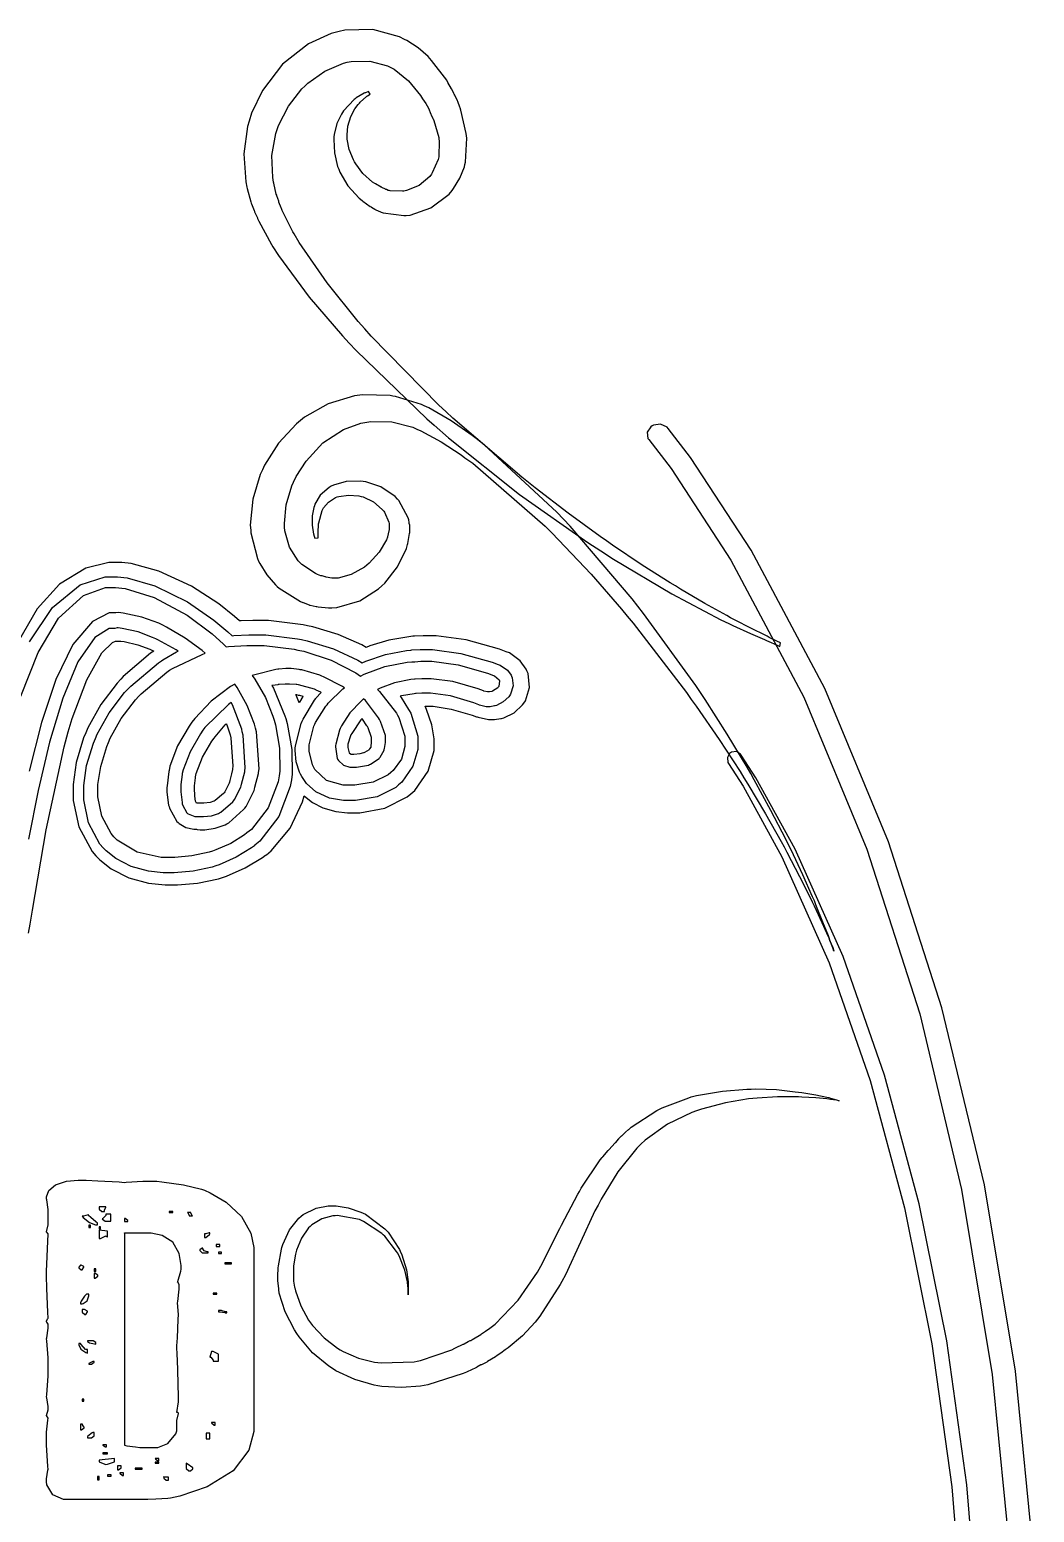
# Model space of a CAD drawing. Extents: x 71 to 283, y 22 to 328.
# Drawn here: x 215.6 to 282.4, y 229.1 to 327.8 of the extents above; entities that cross this region are included whole.
import ezdxf

# ---------------------------------------------------------------- set-up
doc = ezdxf.new("R2010")
doc.units = 0
doc.header["$MEASUREMENT"] = 0

msp = doc.modelspace()

# ---------------------------------------------------------------- linework, layer by layer
at = {"color": 7}
for points in [[(265.535, 286.985), (265.535, 286.985), (265.305, 287.091), (264.794, 287.338), (264.654, 287.408), (264.512, 287.479), (263.608, 287.933), (262.475, 288.51), (262.22, 288.642), (261.964, 288.785), (260.517, 289.596), (258.893, 290.548), (258.55, 290.759), (258.197, 290.971), (256.336, 292.154), (254.369, 293.477), (253.964, 293.758), (253.55, 294.05), (251.411, 295.606), (249.22, 297.285), (248.779, 297.638), (248.328, 298.001), (243.743, 301.935), (243.276, 302.367), (242.817, 302.799), (238.31, 307.384), (237.878, 307.869), (237.446, 308.364), (235.373, 310.921), (233.511, 313.621), (233.186, 314.185), (233.106, 314.326), (232.392, 315.744), (232.34, 315.877), (232.322, 315.913), (232.172, 316.301), (232.164, 316.335), (232.154, 316.371), (232.03, 316.724), (232.022, 316.758), (231.994, 316.83), (231.827, 317.57), (231.811, 317.64), (231.757, 317.933), (231.709, 319.414), (231.96, 320.861), (232.058, 321.134), (232.146, 321.408), (232.802, 322.699), (233.688, 323.833), (233.892, 324.026), (234.094, 324.221), (235.223, 325.019), (236.457, 325.553), (236.714, 325.614), (236.969, 325.668), (238.226, 325.69), (239.394, 325.377), (239.606, 325.261), (239.827, 325.147), (240.797, 324.381), (241.591, 323.401), (241.723, 323.18), (241.935, 322.862), (242.112, 322.545), (242.288, 322.156), (242.305, 322.122), (242.419, 321.867), (242.429, 321.84), (242.473, 321.725), (242.799, 320.605), (242.817, 320.499), (242.834, 320.384), (242.807, 319.326), (242.781, 319.228), (242.763, 319.132), (242.375, 318.25), (242.322, 318.17), (242.217, 318.011), (241.511, 317.408), (240.665, 317.069), (240.488, 317.041), (240.4, 317.024), (239.571, 317.06), (239.5, 317.077), (239.446, 317.077), (239.328, 317.147), (239.29, 317.147), (239.262, 317.157), (239.024, 317.28), (239.007, 317.288), (238.971, 317.306), (238.592, 317.51), (238.548, 317.536), (238.398, 317.634), (237.758, 318.206), (237.278, 318.849), (237.207, 318.981), (237.127, 319.114), (236.854, 319.807), (236.722, 320.482), (236.714, 320.605), (236.702, 320.789), (236.755, 321.35), (236.947, 321.99), (237.224, 322.511), (237.443, 322.808), (237.526, 322.898), (237.578, 322.951), (237.991, 323.339), (238.019, 323.357), (238.053, 323.383), (238.231, 323.497), (238.231, 323.497), (238.125, 323.674), (238.125, 323.674), (237.923, 323.585), (237.878, 323.567), (237.842, 323.551), (237.304, 323.234), (237.243, 323.18), (237.171, 323.128), (236.467, 322.369), (236.397, 322.263), (236.325, 322.158), (236.034, 321.531), (235.849, 320.799), (235.832, 320.639), (235.814, 320.473), (235.858, 319.591), (236.079, 318.674), (236.149, 318.488), (236.219, 318.303), (236.752, 317.395), (237.516, 316.556), (237.702, 316.406), (237.746, 316.371), (238.248, 316.019), (238.301, 315.983), (238.327, 315.966), (238.556, 315.824), (238.584, 315.806), (238.618, 315.79), (238.935, 315.648), (238.971, 315.63), (239.103, 315.586), (240.488, 315.411), (240.63, 315.419), (240.911, 315.445), (242.282, 315.918), (243.495, 316.83), (243.699, 317.077), (243.796, 317.201), (244.215, 317.889), (244.51, 318.647), (244.545, 318.805), (244.58, 318.965), (244.668, 320.552), (244.651, 320.711), (244.633, 320.869), (244.281, 322.421), (244.228, 322.579), (244.21, 322.615), (244.069, 323.004), (244.052, 323.038), (243.876, 323.427), (243.84, 323.497), (243.805, 323.533), (243.769, 323.638), (243.663, 323.85), (243.417, 324.273), (243.337, 324.415), (242.332, 325.738), (242.218, 325.86), (242.102, 325.985), (241.437, 326.562), (240.683, 327.053), (240.524, 327.131), (240.198, 327.299), (238.408, 327.78), (236.546, 327.749), (236.185, 327.66), (235.656, 327.532), (234.145, 326.833), (232.418, 325.487), (231.074, 323.737), (230.343, 322.227), (230.188, 321.697), (230.081, 321.345), (229.839, 319.507), (229.967, 317.65), (230.047, 317.288), (230.063, 317.199), (230.302, 316.317), (230.328, 316.229), (230.346, 316.185), (230.522, 315.744), (230.54, 315.7), (230.557, 315.656), (230.735, 315.251), (230.753, 315.207), (230.831, 315.04), (231.677, 313.487), (231.775, 313.337), (232.144, 312.747), (234.182, 309.969), (236.396, 307.402), (236.854, 306.917), (237.313, 306.423), (242.022, 301.873), (242.499, 301.449), (243.451, 300.611), (248.183, 296.846), (252.721, 293.645), (253.577, 293.088), (254.431, 292.542), (258.32, 290.236), (261.575, 288.512), (262.114, 288.255), (262.378, 288.123), (263.537, 287.586), (264.469, 287.187), (264.619, 287.125), (264.76, 287.065), (265.271, 286.84), (265.501, 286.738), (265.501, 286.738), (265.535, 286.985)], [(269.099, 266.453), (269.099, 266.453), (269.019, 266.683), (268.833, 267.195), (268.781, 267.335), (268.727, 267.477), (268.366, 268.385), (267.899, 269.54), (267.794, 269.805), (267.678, 270.069), (267.021, 271.543), (266.241, 273.19), (266.065, 273.543), (265.888, 273.906), (264.904, 275.816), (263.798, 277.848), (263.561, 278.271), (263.313, 278.696), (261.99, 280.905), (260.526, 283.202), (260.21, 283.669), (259.901, 284.136), (256.425, 288.933), (256.046, 289.418), (255.666, 289.903), (251.549, 294.729), (251.108, 295.205), (250.657, 295.673), (245.816, 300.153), (245.287, 300.567), (245.022, 300.771), (243.637, 301.741), (242.146, 302.605), (241.829, 302.754), (241.661, 302.834), (239.933, 303.363), (239.748, 303.389), (239.572, 303.425), (237.745, 303.477), (237.56, 303.459), (237.189, 303.415), (235.439, 302.878), (233.882, 301.986), (233.609, 301.765), (233.335, 301.545), (232.14, 300.272), (231.21, 298.804), (231.069, 298.486), (230.928, 298.177), (230.429, 296.541), (230.266, 294.816), (230.294, 294.463), (230.31, 294.287), (230.743, 292.585), (230.823, 292.417), (230.893, 292.258), (231.36, 291.505), (231.933, 290.839), (232.058, 290.725), (232.19, 290.61), (233.601, 289.728), (233.751, 289.667), (233.777, 289.658), (234.173, 289.508), (234.208, 289.49), (234.253, 289.482), (234.659, 289.393), (234.703, 289.384), (234.782, 289.367), (235.464, 289.314), (235.692, 289.314), (236.026, 289.331), (237.546, 289.772), (238.803, 290.566), (239.007, 290.759), (239.209, 290.953), (240.07, 292.03), (240.665, 293.247), (240.735, 293.511), (240.753, 293.583), (240.867, 294.253), (240.877, 294.323), (240.877, 294.605), (240.877, 294.615), (240.877, 294.64), (240.877, 294.64), (240.877, 294.746), (240.877, 294.799), (240.841, 294.919), (240.841, 294.958), (240.841, 295.012), (240.807, 295.13), (240.807, 295.169), (240.771, 295.301), (240.144, 296.449), (240.065, 296.546), (239.897, 296.722), (238.945, 297.353), (237.957, 297.682), (237.772, 297.708), (237.578, 297.736), (236.648, 297.71), (235.804, 297.472), (235.656, 297.392), (235.505, 297.313), (234.918, 296.794), (234.561, 296.202), (234.527, 296.087), (234.483, 295.972), (234.377, 295.435), (234.375, 294.966), (234.385, 294.886), (234.393, 294.808), (234.482, 294.217), (234.491, 294.181), (234.5, 294.146), (234.561, 293.934), (234.561, 293.934), (234.774, 293.97), (234.774, 293.97), (234.774, 294.156), (234.774, 294.217), (234.774, 294.385), (234.8, 294.816), (234.81, 294.886), (234.818, 294.958), (235.046, 295.786), (235.09, 295.874), (235.135, 295.963), (235.461, 296.347), (235.928, 296.642), (236.044, 296.686), (236.159, 296.722), (236.796, 296.81), (237.49, 296.758), (237.632, 296.722), (237.772, 296.688), (238.456, 296.361), (239.05, 295.858), (239.147, 295.734), (239.191, 295.673), (239.491, 294.994), (239.5, 294.922), (239.5, 294.605), (239.5, 294.605), (239.5, 294.605), (239.5, 294.605), (239.5, 294.463), (239.491, 294.429), (239.404, 294.04), (239.396, 294.004), (239.334, 293.838), (238.851, 293.018), (238.177, 292.268), (238.019, 292.136), (237.859, 292.013), (236.977, 291.527), (236.117, 291.288), (235.832, 291.288), (235.69, 291.288), (235.311, 291.35), (235.267, 291.358), (235.241, 291.368), (235.049, 291.43), (234.986, 291.43), (234.968, 291.44), (234.738, 291.519), (234.703, 291.535), (234.605, 291.579), (233.688, 292.198), (233.609, 292.276), (233.449, 292.427), (232.868, 293.344), (232.567, 294.439), (232.551, 294.676), (232.533, 294.914), (232.651, 296.163), (233.036, 297.428), (233.15, 297.674), (233.317, 298.042), (233.974, 299.072), (235.095, 300.276), (236.459, 301.177), (237.619, 301.603), (238.019, 301.661), (238.292, 301.705), (239.691, 301.671), (241.071, 301.318), (241.336, 301.202), (241.609, 301.079), (242.966, 300.342), (244.289, 299.482), (244.545, 299.296), (245.065, 298.927), (249.881, 294.738), (250.332, 294.287), (250.781, 293.838), (252.942, 291.545), (254.961, 289.217), (255.341, 288.749), (255.728, 288.282), (259.282, 283.661), (259.608, 283.21), (259.935, 282.761), (261.461, 280.547), (262.846, 278.404), (263.102, 277.989), (263.357, 277.575), (264.534, 275.591), (265.588, 273.747), (265.782, 273.403), (265.967, 273.05), (266.81, 271.424), (267.528, 269.991), (267.652, 269.735), (267.775, 269.48), (268.292, 268.363), (268.684, 267.477), (268.746, 267.335), (268.807, 267.195), (269.015, 266.7), (269.099, 266.488), (269.099, 266.488), (269.099, 266.453)], [(269.452, 256.505), (269.452, 256.505), (269.27, 256.532), (268.861, 256.594), (268.746, 256.61), (268.631, 256.628), (267.899, 256.696), (266.956, 256.744), (266.736, 256.752), (266.524, 256.762), (265.337, 256.752), (263.992, 256.673), (263.701, 256.646), (263.409, 256.62), (261.884, 256.373), (260.288, 255.95), (259.961, 255.834), (259.635, 255.72), (258.029, 254.948), (256.53, 253.876), (256.257, 253.611), (255.983, 253.339), (254.724, 251.769), (253.603, 249.951), (253.401, 249.554), (253.197, 249.167), (252.24, 247.081), (251.23, 244.908), (251.001, 244.475), (250.886, 244.264), (249.537, 242.164), (249.378, 241.97), (249.22, 241.777), (248.368, 240.869), (247.43, 240.067), (247.227, 239.925), (246.944, 239.713), (246.628, 239.5), (246.574, 239.466), (246.045, 239.149), (245.992, 239.113), (245.816, 239.007), (245.64, 238.937), (245.612, 238.92), (245.347, 238.778), (245.321, 238.76), (245.267, 238.734), (244.704, 238.47), (244.651, 238.442), (244.431, 238.345), (242.076, 237.604), (241.829, 237.56), (241.581, 237.516), (240.32, 237.411), (239.025, 237.482), (238.76, 237.526), (238.504, 237.57), (237.216, 237.949), (235.963, 238.54), (235.726, 238.69), (235.487, 238.84), (234.411, 239.736), (233.511, 240.789), (233.363, 241.017), (233.212, 241.248), (232.591, 242.456), (232.198, 243.699), (232.164, 243.946), (232.154, 244.008), (232.092, 244.518), (232.092, 244.687), (232.092, 244.864), (232.118, 245.34), (232.128, 245.393), (232.136, 245.507), (232.339, 246.628), (232.374, 246.732), (232.435, 246.944), (232.877, 247.906), (233.495, 248.692), (233.645, 248.815), (233.794, 248.938), (234.646, 249.353), (235.456, 249.52), (235.726, 249.52), (235.99, 249.52), (236.788, 249.379), (237.612, 249.097), (237.772, 249.025), (237.921, 248.947), (239.218, 247.968), (239.324, 247.862), (239.43, 247.748), (240.188, 246.601), (240.242, 246.485), (240.346, 246.257), (240.651, 245.252), (240.761, 244.458), (240.771, 244.335), (240.771, 244.194), (240.771, 243.876), (240.771, 243.769), (240.771, 243.725), (240.771, 243.593), (240.771, 243.593), (240.771, 243.593), (240.771, 243.725), (240.771, 243.769), (240.771, 243.911), (240.743, 244.273), (240.735, 244.335), (240.717, 244.458), (240.545, 245.238), (240.18, 246.177), (240.065, 246.379), (240.003, 246.477), (239.218, 247.483), (239.113, 247.58), (239.015, 247.678), (237.807, 248.471), (237.666, 248.532), (237.524, 248.594), (236.051, 248.859), (235.902, 248.849), (235.752, 248.841), (235.02, 248.643), (234.359, 248.249), (234.244, 248.143), (234.129, 248.039), (233.662, 247.367), (233.336, 246.556), (233.292, 246.379), (233.274, 246.291), (233.15, 245.511), (233.15, 245.251), (233.15, 245.102), (233.15, 244.764), (233.15, 244.651), (233.15, 244.503), (233.212, 244.106), (233.222, 244.052), (233.266, 243.85), (233.619, 242.849), (234.148, 241.899), (234.28, 241.723), (234.413, 241.547), (235.175, 240.731), (236.061, 240.039), (236.255, 239.925), (236.448, 239.81), (237.468, 239.369), (238.54, 239.105), (238.76, 239.077), (238.981, 239.051), (241.158, 239.139), (241.37, 239.183), (241.581, 239.227), (243.672, 239.933), (243.876, 240.029), (243.928, 240.057), (244.421, 240.295), (244.475, 240.312), (244.501, 240.322), (244.766, 240.472), (244.792, 240.488), (244.8, 240.498), (244.899, 240.558), (244.934, 240.558), (245.074, 240.63), (245.118, 240.657), (245.595, 240.949), (245.64, 240.983), (245.922, 241.16), (246.203, 241.37), (246.556, 241.635), (248.095, 243.224), (249.37, 245.092), (249.59, 245.497), (249.705, 245.702), (250.755, 247.792), (250.861, 248.003), (250.965, 248.215), (252.05, 250.279), (252.166, 250.472), (252.28, 250.676), (253.541, 252.563), (253.683, 252.729), (253.717, 252.773), (254.07, 253.19), (254.106, 253.224), (254.14, 253.268), (254.521, 253.673), (254.565, 253.717), (254.581, 253.735), (254.758, 253.938), (254.776, 253.964), (254.792, 253.982), (254.97, 254.16), (254.988, 254.176), (255.005, 254.194), (255.181, 254.371), (255.199, 254.389), (255.225, 254.406), (255.429, 254.583), (255.447, 254.599), (255.606, 254.742), (257.315, 255.852), (257.492, 255.94), (257.668, 256.028), (259.432, 256.699), (259.608, 256.752), (259.961, 256.85), (261.681, 257.149), (263.295, 257.273), (263.595, 257.281), (263.894, 257.291), (265.285, 257.241), (266.515, 257.105), (266.736, 257.069), (266.956, 257.043), (267.899, 256.892), (268.631, 256.744), (268.746, 256.716), (268.861, 256.682), (269.27, 256.559), (269.452, 256.505), (269.452, 256.505)], [(219.075, 251.214), (219.338, 251.214), (220.128, 251.183), (221.544, 251.099), (221.897, 251.072), (222.012, 251.081), (223.115, 251.142), (223.485, 251.142), (224.05, 251.142), (224.375, 251.116), (225.822, 250.909), (227.021, 250.614), (227.225, 250.542), (227.598, 250.38), (228.659, 249.75), (229.684, 248.798), (230.299, 247.686), (230.504, 246.733), (230.504, 246.415), (230.504, 234.914), (230.504, 234.497), (230.16, 233.241), (229.124, 231.873), (227.393, 230.808), (225.583, 230.182), (224.966, 230.047), (224.78, 230.029), (223.986, 229.985), (223.45, 229.975), (223.272, 229.975), (218.087, 229.975), (217.848, 229.975), (217.135, 230.268), (216.738, 230.947), (216.712, 231.14), (216.712, 231.352), (216.8, 231.917), (216.818, 231.987), (216.8, 232.173), (216.712, 233.595), (216.712, 234.068), (216.712, 234.138), (216.712, 234.447), (216.8, 235.241), (216.818, 235.373), (216.712, 235.549), (216.818, 235.938), (216.818, 236.15), (216.728, 236.74), (216.712, 236.784), (216.728, 236.96), (216.818, 238.179), (216.818, 238.584), (216.818, 238.971), (216.818, 239.396), (216.728, 240.524), (216.712, 240.665), (216.728, 240.736), (216.818, 241.372), (216.818, 241.583), (216.818, 241.636), (216.728, 241.777), (216.712, 241.793), (216.712, 241.855), (216.8, 242.015), (216.818, 242.042), (216.8, 242.438), (216.738, 244.004), (216.712, 244.86), (216.712, 245.145), (216.818, 247.65), (216.712, 247.79), (216.818, 248.249), (216.818, 249.273), (216.818, 249.273), (216.728, 249.908), (216.712, 249.979), (216.712, 250.117), (216.856, 250.53), (217.297, 250.915), (218.036, 251.141), (218.815, 251.214), (219.075, 251.214)], [(219.075, 248.815), (219.154, 248.726), (219.572, 248.4), (219.965, 248.249), (220.097, 248.249), (220.097, 248.356), (220, 248.436), (219.653, 248.731), (219.498, 248.874), (219.498, 248.921), (219.47, 248.903), (219.173, 248.815), (219.075, 248.815)], [(220.204, 249.45), (220.204, 249.308), (220.212, 249.282), (220.39, 249.131), (220.45, 249.131), (220.556, 249.131), (220.556, 249.211), (220.645, 249.423), (220.663, 249.45), (220.204, 249.45)], [(220.663, 248.955), (220.663, 248.877), (220.46, 248.674), (220.416, 248.638), (220.424, 248.612), (220.602, 248.496), (220.663, 248.496), (220.979, 248.496), (220.979, 248.955), (220.663, 248.955)], [(221.897, 248.672), (221.897, 248.462), (222.11, 248.462), (222.11, 248.532), (222.112, 248.54), (221.951, 248.672), (221.897, 248.672)], [(224.86, 249.061), (225.108, 249.061), (225.108, 249.131), (224.86, 249.131), (224.86, 249.061)], [(226.095, 249.061), (226.113, 249.035), (226.201, 248.896), (226.201, 248.849), (226.413, 248.849), (226.395, 248.877), (226.307, 249.016), (226.307, 249.061), (226.095, 249.061)], [(219.534, 248.073), (219.64, 248.073), (219.64, 248.215), (219.534, 248.215), (219.534, 248.073)], [(220.204, 247.967), (220.31, 247.967), (220.31, 248.109), (220.204, 248.109), (220.204, 247.967)], [(220.204, 247.897), (220.204, 247.333), (220.31, 247.333), (220.663, 247.51), (220.663, 247.492), (220.741, 247.438), (220.769, 247.438), (220.769, 247.826), (220.204, 247.897)], [(221.897, 247.72), (221.897, 233.575), (222.046, 233.548), (222.633, 233.464), (222.927, 233.433), (223.026, 233.433), (223.908, 233.433), (224.125, 233.433), (224.78, 233.703), (225.309, 234.342), (225.389, 234.527), (225.389, 235.233), (225.495, 235.692), (225.495, 235.709), (225.415, 235.762), (225.389, 235.762), (225.495, 236.467), (225.495, 236.568), (225.488, 236.866), (225.469, 237.588), (225.435, 238.64), (225.4, 239.684), (225.389, 240.029), (225.389, 240.203), (225.415, 240.722), (225.477, 241.953), (225.495, 242.288), (225.425, 243.064), (225.442, 243.144), (225.531, 243.958), (225.531, 244.228), (225.531, 244.282), (225.442, 244.423), (225.425, 244.439), (225.442, 244.467), (225.644, 245.172), (225.672, 245.287), (225.672, 245.549), (225.531, 246.333), (225.111, 247.082), (224.407, 247.534), (223.663, 247.686), (223.415, 247.686), (221.897, 247.686), (221.897, 247.72)], [(227.225, 247.65), (227.225, 247.403), (227.313, 247.403), (227.55, 247.606), (227.578, 247.65), (227.578, 247.72), (227.534, 247.712), (227.302, 247.65), (227.225, 247.65)], [(226.906, 246.556), (226.915, 246.53), (227.068, 246.379), (227.119, 246.379), (227.471, 246.379), (227.471, 246.451), (227.404, 246.451), (227.201, 246.509), (227.119, 246.651), (227.119, 246.698), (227.065, 246.698), (226.906, 246.592), (226.906, 246.556)], [(228.001, 246.804), (228.247, 246.804), (228.247, 246.944), (228.001, 246.944), (228.001, 246.804)], [(228.141, 246.345), (228.353, 246.345), (228.353, 246.415), (228.141, 246.415), (228.141, 246.345)], [(228.564, 245.64), (229.023, 245.64), (229.023, 245.71), (228.564, 245.71), (228.564, 245.64)], [(218.969, 245.569), (218.863, 245.427), (218.863, 245.383), (219.021, 245.251), (219.075, 245.251), (219.181, 245.427), (219.181, 245.463), (219.021, 245.569), (218.969, 245.569)], [(219.887, 245.145), (219.993, 245.145), (219.993, 245.321), (219.887, 245.321), (219.887, 245.145)], [(219.887, 245.004), (219.887, 244.687), (219.947, 244.687), (220.133, 244.82), (220.133, 244.864), (220.133, 244.899), (219.947, 245.004), (219.887, 245.004)], [(218.969, 243.064), (218.969, 242.994), (219.075, 242.994), (219.145, 243.003), (219.41, 243.18), (219.534, 243.517), (219.534, 243.629), (219.428, 243.629), (219.379, 243.629), (219.238, 243.493), (219.021, 243.162), (218.969, 243.064)], [(227.788, 243.629), (228.035, 243.629), (228.035, 243.699), (227.788, 243.699), (227.788, 243.629)], [(219.075, 242.605), (219.075, 242.465), (219.083, 242.438), (219.261, 242.288), (219.322, 242.288), (219.428, 242.465), (219.428, 242.5), (219.242, 242.605), (219.181, 242.605), (219.075, 242.605)], [(228.141, 242.535), (228.141, 242.465), (228.255, 242.465), (228.564, 242.404), (228.6, 242.394), (228.706, 242.394), (228.706, 242.465), (228.618, 242.465), (228.388, 242.527), (228.353, 242.535), (228.141, 242.535)], [(218.863, 240.348), (218.863, 240.255), (218.999, 239.977), (219.33, 239.748), (219.428, 239.713), (219.428, 239.959), (219.312, 239.959), (219.021, 240.287), (218.969, 240.348), (218.863, 240.348)], [(219.428, 240.524), (219.428, 240.491), (219.564, 240.392), (219.895, 240.322), (219.993, 240.312), (219.993, 240.382), (219.993, 240.418), (219.807, 240.524), (219.745, 240.524), (219.428, 240.524)], [(227.682, 239.819), (227.578, 239.43), (227.63, 239.43), (227.788, 239.245), (227.788, 239.183), (228.141, 239.183), (228.141, 239.572), (228.141, 239.634), (227.849, 239.802), (227.788, 239.819), (227.682, 239.819)], [(219.534, 238.971), (219.64, 238.971), (219.7, 238.971), (219.887, 239.103), (219.887, 239.147), (219.781, 239.147), (219.736, 239.139), (219.534, 239.014), (219.534, 238.971)], [(219.075, 236.502), (219.181, 236.502), (219.181, 236.644), (219.075, 236.644), (219.075, 236.502)], [(218.969, 234.986), (218.969, 234.597), (219.029, 234.597), (219.215, 234.73), (219.215, 234.774), (219.198, 234.801), (219.111, 234.94), (219.111, 234.986), (218.969, 234.986)], [(227.682, 235.09), (227.691, 235.064), (227.87, 234.914), (227.93, 234.914), (227.93, 235.09), (227.682, 235.09)], [(219.428, 234.138), (219.428, 234.068), (219.64, 234.068), (219.7, 234.068), (219.887, 234.2), (219.887, 234.244), (219.887, 234.421), (219.781, 234.421), (219.745, 234.413), (219.454, 234.182), (219.428, 234.138)], [(227.329, 233.998), (227.578, 233.998), (227.578, 234.385), (227.329, 234.385), (227.329, 233.998)], [(220.45, 233.609), (220.459, 233.583), (220.638, 233.469), (220.698, 233.469), (220.698, 233.609), (220.45, 233.609)], [(220.45, 233.01), (220.769, 233.01), (220.769, 233.08), (220.45, 233.08), (220.45, 233.01)], [(220.204, 232.587), (220.204, 232.517), (220.204, 232.464), (220.582, 232.322), (220.663, 232.304), (220.759, 232.322), (221.228, 232.468), (221.228, 232.517), (221.228, 232.693), (220.204, 232.587)], [(221.438, 232.198), (221.438, 231.951), (221.499, 231.951), (221.685, 232.084), (221.685, 232.128), (221.685, 232.198), (221.438, 232.198)], [(222.603, 231.987), (223.062, 231.987), (223.062, 232.058), (222.603, 232.058), (222.603, 231.987)], [(223.944, 232.693), (223.952, 232.666), (224.13, 232.517), (224.19, 232.517), (224.19, 232.693), (223.944, 232.693)], [(223.944, 232.374), (224.19, 232.374), (224.19, 232.445), (223.944, 232.445), (223.944, 232.374)], [(225.99, 232.374), (225.99, 232.058), (225.998, 232.031), (226.176, 231.881), (226.237, 231.881), (226.289, 231.881), (226.447, 232.013), (226.447, 232.058), (226.438, 232.076), (226.06, 232.34), (225.99, 232.374)], [(220.097, 231.282), (220.204, 231.282), (220.204, 231.492), (220.097, 231.492), (220.097, 231.282)], [(220.769, 231.528), (221.015, 231.528), (221.015, 231.599), (220.769, 231.599), (220.769, 231.528)], [(221.58, 231.739), (221.589, 231.713), (221.766, 231.563), (221.827, 231.563), (221.827, 231.739), (221.58, 231.739)], [(224.507, 231.492), (224.507, 231.422), (224.507, 231.378), (224.666, 231.246), (224.719, 231.246), (224.826, 231.246), (224.826, 231.458), (224.507, 231.458), (224.507, 231.492)]]:
    msp.add_lwpolyline(points, close=True, dxfattribs=at)
for points in [[(282.428, 225.635), (281.164, 238.507), (279.102, 250.898), (276.277, 262.683), (272.725, 273.736), (268.48, 283.93), (263.579, 293.139), (259.556, 299.304), (258.057, 301.236), (257.995, 301.316), (257.566, 301.524), (257.087, 301.467), (256.999, 301.413), (256.91, 301.36), (256.667, 300.995), (256.725, 300.576), (256.786, 300.496), (258.269, 298.585), (262.245, 292.479), (267.091, 283.354), (271.288, 273.247), (274.8, 262.282), (277.592, 250.587), (279.631, 238.286), (280.88, 225.506)], [(278.767, 220.979), (277.946, 230.939), (276.605, 240.53), (274.768, 249.652), (272.459, 258.21), (269.7, 266.105), (266.514, 273.236), (263.91, 277.996), (262.926, 279.506), (262.89, 279.568), (262.611, 279.736), (262.281, 279.691), (262.22, 279.647), (262.158, 279.612), (262.004, 279.334), (262.042, 279.003), (262.078, 278.941), (263.052, 277.447), (265.629, 272.738), (268.781, 265.678), (271.511, 257.856), (273.794, 249.37), (275.61, 240.32), (276.936, 230.801), (277.748, 220.912)]]:
    msp.add_lwpolyline(points, dxfattribs=at)
at = {"color": 250}
for points in [[(215.52, 267.644), (215.617, 268.252), (215.766, 269.178), (216.688, 274.537), (217.875, 280.053), (218.157, 281.058), (218.412, 281.938), (219.382, 284.517), (220.396, 286.311), (221.094, 286.988), (221.299, 287.091), (221.368, 287.091), (221.438, 287.091), (221.597, 287.091), (221.651, 287.091), (221.879, 287.056), (222.774, 286.852), (223.581, 286.544), (223.767, 286.456), (223.784, 286.456), (223.838, 286.42), (223.838, 286.42), (223.634, 286.287), (221.817, 284.728), (221.651, 284.551), (221.403, 284.287), (220.314, 282.863), (219.454, 281.314), (219.322, 280.988), (219.18, 280.662), (218.686, 279.017), (218.476, 277.557), (218.476, 277.071), (218.476, 276.485), (218.849, 274.727), (219.736, 273.086), (219.993, 272.803), (220.027, 272.767), (220.248, 272.535), (221.017, 271.935), (222.178, 271.34), (223.5, 270.983), (224.599, 270.863), (224.966, 270.863), (225.414, 270.863), (226.76, 270.991), (228.159, 271.278), (228.424, 271.356), (228.688, 271.445), (229.931, 271.992), (231.069, 272.679), (231.282, 272.838), (231.298, 272.838), (231.338, 272.874), (231.352, 272.874), (231.661, 273.13), (232.908, 274.633), (233.75, 276.403), (233.856, 276.79), (233.981, 276.672), (234.4, 276.36), (235.095, 276), (235.955, 275.752), (236.736, 275.66), (236.996, 275.66), (237.552, 275.66), (239.222, 275.978), (240.699, 276.72), (240.947, 276.931), (241.202, 277.151), (242.106, 278.436), (242.499, 279.82), (242.499, 280.282), (242.499, 280.591), (242.345, 281.517), (241.996, 282.549), (241.899, 282.751), (241.934, 282.751), (242.014, 282.751), (242.042, 282.751), (242.437, 282.751), (243.628, 282.571), (245.03, 282.162), (245.321, 282.046), (245.357, 282.046), (245.436, 282.02), (246.118, 281.869), (246.345, 281.869), (246.503, 281.869), (246.926, 281.932), (246.98, 281.94), (247.139, 281.976), (247.826, 282.32), (248.374, 282.841), (248.462, 282.964), (248.567, 283.122), (248.831, 284.012), (248.743, 284.938), (248.672, 285.115), (248.628, 285.213), (248.222, 285.778), (247.5, 286.307), (247.297, 286.385), (246.856, 286.562), (244.633, 287.179), (242.635, 287.444), (241.97, 287.444), (241.758, 287.444), (241.194, 287.418), (241.124, 287.408), (241.088, 287.408), (240.814, 287.382), (239.482, 287.143), (238.221, 286.766), (237.985, 286.668), (237.692, 286.836), (236.119, 287.536), (234.421, 288.043), (234.068, 288.113), (233.794, 288.167), (231.486, 288.466), (230.717, 288.466), (230.425, 288.466), (229.649, 288.441), (229.552, 288.432), (229.22, 288.732), (228.169, 289.57), (226.35, 290.756), (224.174, 291.751), (222.341, 292.249), (221.721, 292.312), (221.703, 292.312), (221.651, 292.312), (221.651, 292.312), (221.579, 292.312), (221.42, 292.312), (221.368, 292.312), (220.858, 292.312), (219.329, 291.943), (217.581, 290.889), (216.096, 289.242), (214.842, 287.087)], [(215.004, 283.431), (216.143, 286.338), (217.515, 288.623), (219.16, 290.118), (220.631, 290.653), (221.121, 290.653), (221.121, 290.653), (221.226, 290.653), (221.262, 290.653), (221.262, 290.653), (221.288, 290.653), (221.298, 290.653), (221.949, 290.59), (223.868, 289.988), (226.068, 288.811), (227.726, 287.568), (228.494, 286.879), (228.67, 286.702), (228.819, 286.72), (230.031, 286.808), (230.434, 286.808), (231.184, 286.808), (233.185, 286.545), (233.433, 286.492), (233.82, 286.413), (235.646, 285.826), (237.295, 284.974), (237.596, 284.762), (237.851, 284.894), (239.214, 285.397), (240.699, 285.688), (241.017, 285.714), (241.202, 285.714), (241.62, 285.75), (241.759, 285.75), (242.342, 285.75), (244.09, 285.513), (246.054, 284.958), (246.451, 284.798), (246.503, 284.781), (246.829, 284.515), (246.838, 284.479), (246.855, 284.445), (246.794, 284.066), (246.768, 284.022), (246.741, 283.988), (246.389, 283.749), (246.345, 283.74), (246.327, 283.731), (246.181, 283.704), (246.133, 283.704), (246.045, 283.704), (245.806, 283.766), (245.78, 283.774), (245.436, 283.916), (243.751, 284.393), (242.309, 284.585), (241.829, 284.585), (241.669, 284.585), (241.246, 284.561), (241.194, 284.551), (240.955, 284.525), (239.866, 284.309), (238.901, 283.968), (238.724, 283.88), (238.873, 283.74), (239.985, 282.302), (240.065, 282.152), (240.144, 282.003), (240.558, 280.766), (240.558, 280.352), (240.558, 280.075), (240.32, 279.242), (239.765, 278.474), (239.606, 278.342), (239.446, 278.201), (238.438, 277.708), (237.224, 277.496), (236.82, 277.496), (236.451, 277.496), (235.347, 277.814), (234.553, 278.554), (234.457, 278.765), (234.403, 278.863), (234.174, 279.768), (234.174, 280.07), (234.182, 280.194), (234.5, 281.43), (234.561, 281.553), (234.614, 281.667), (235.285, 282.753), (235.373, 282.858), (235.452, 282.964), (236.422, 283.907), (236.538, 283.986), (236.405, 284.066), (235.135, 284.718), (235.02, 284.762), (234.896, 284.816), (233.697, 285.169), (233.575, 285.185), (233.513, 285.195), (232.975, 285.257), (232.797, 285.257), (232.621, 285.257), (232.154, 285.23), (232.092, 285.221), (231.968, 285.204), (230.558, 284.851), (230.4, 284.798), (230.566, 284.561), (231.267, 283.343), (231.774, 282.09), (231.845, 281.833), (231.942, 281.517), (232.22, 279.957), (232.233, 278.43), (232.198, 278.129), (232.126, 277.732), (231.453, 275.988), (230.338, 274.559), (230.047, 274.321), (229.879, 274.188), (228.979, 273.629), (227.975, 273.192), (227.754, 273.12), (227.534, 273.05), (226.373, 272.803), (225.238, 272.697), (224.86, 272.697), (224.331, 272.697), (222.747, 273.042), (221.403, 273.844), (221.192, 274.072), (221.015, 274.277), (220.398, 275.449), (220.133, 276.72), (220.133, 277.143), (220.133, 277.541), (220.314, 278.736), (220.723, 280.079), (220.839, 280.352), (220.953, 280.627), (221.685, 281.941), (222.629, 283.184), (222.849, 283.421), (222.998, 283.589), (224.71, 285.028), (224.896, 285.151), (225.08, 285.274), (227.055, 286.209), (227.259, 286.279), (227.055, 286.456), (225.94, 287.281), (224.701, 288.017), (224.437, 288.149), (224.181, 288.273), (223.052, 288.692), (221.817, 288.951), (221.508, 288.995), (221.491, 288.987), (221.318, 288.961), (221.262, 288.961), (220.887, 288.961), (219.764, 288.401), (218.46, 286.858), (217.336, 284.543), (216.371, 281.663), (215.55, 278.428)]]:
    msp.add_lwpolyline(points, dxfattribs=at)
at = {"color": 32}
msp.add_lwpolyline([(215.586, 287.033), (217.1, 289.331), (218.94, 290.827), (220.602, 291.358), (221.156, 291.358), (221.208, 291.358), (221.328, 291.358), (221.368, 291.358), (221.385, 291.358), (221.424, 291.358), (221.438, 291.358), (222.067, 291.295), (223.919, 290.758), (226.095, 289.693), (227.848, 288.483), (228.768, 287.716), (229.059, 287.444), (229.181, 287.453), (230.174, 287.514), (230.504, 287.514), (231.298, 287.514), (233.415, 287.251), (233.679, 287.197), (234.05, 287.118), (235.81, 286.566), (237.41, 285.82), (237.702, 285.644), (237.949, 285.76), (239.258, 286.2), (240.655, 286.465), (240.947, 286.492), (241.017, 286.501), (241.573, 286.526), (241.759, 286.526), (242.384, 286.526), (244.263, 286.271), (246.353, 285.698), (246.768, 285.538), (246.9, 285.485), (247.367, 285.164), (247.622, 284.824), (247.65, 284.762), (247.694, 284.657), (247.751, 284.11), (247.58, 283.563), (247.51, 283.457), (247.456, 283.378), (247.099, 283.043), (246.652, 282.813), (246.556, 282.787), (246.52, 282.779), (246.229, 282.715), (246.133, 282.715), (245.965, 282.715), (245.515, 282.831), (245.463, 282.858), (245.136, 282.99), (243.579, 283.445), (242.266, 283.633), (241.829, 283.633), (241.687, 283.633), (241.308, 283.607), (241.264, 283.597), (241.176, 283.589), (240.32, 283.439), (240.242, 283.421), (240.302, 283.343), (240.797, 282.549), (240.841, 282.469), (240.938, 282.284), (241.406, 280.756), (241.406, 280.246), (241.406, 279.874), (241.088, 278.757), (240.346, 277.706), (240.135, 277.53), (239.941, 277.354), (238.711, 276.736), (237.265, 276.472), (236.784, 276.472), (236.473, 276.472), (235.538, 276.634), (234.628, 277.051), (234.001, 277.618), (233.686, 278.073), (233.609, 278.235), (233.547, 278.36), (233.327, 279.049), (233.247, 279.806), (233.256, 279.965), (233.265, 280.115), (233.644, 281.614), (233.715, 281.763), (233.776, 281.896), (234.535, 283.158), (234.633, 283.281), (234.659, 283.317), (234.95, 283.643), (234.986, 283.669), (234.95, 283.687), (234.659, 283.828), (234.633, 283.846), (234.527, 283.89), (233.467, 284.181), (233.363, 284.198), (233.309, 284.208), (232.872, 284.233), (232.727, 284.233), (232.577, 284.233), (232.18, 284.208), (232.128, 284.198), (232.092, 284.19), (231.739, 284.136), (231.705, 284.127), (231.801, 283.95), (232.567, 282.126), (232.621, 281.94), (232.727, 281.597), (233.026, 279.885), (233.044, 278.209), (233.01, 277.883), (233.01, 277.848), (232.93, 277.408), (232.162, 275.427), (230.901, 273.783), (230.576, 273.509), (230.576, 273.509), (230.54, 273.483), (230.54, 273.473), (230.354, 273.333), (229.33, 272.711), (228.202, 272.212), (227.965, 272.132), (227.726, 272.054), (226.456, 271.785), (225.206, 271.675), (224.79, 271.675), (224.463, 271.675), (223.486, 271.781), (222.333, 272.094), (221.331, 272.613), (220.673, 273.131), (220.486, 273.333), (220.266, 273.581), (219.502, 275), (219.181, 276.528), (219.181, 277.037), (219.181, 277.479), (219.37, 278.806), (219.825, 280.3), (219.957, 280.599), (220.08, 280.899), (220.877, 282.324), (221.905, 283.661), (222.144, 283.916), (222.311, 284.092), (224.163, 285.654), (224.367, 285.786), (224.455, 285.84), (225.363, 286.367), (225.461, 286.42), (225.345, 286.5), (224.11, 287.171), (223.978, 287.231), (223.757, 287.338), (222.804, 287.696), (221.747, 287.929), (221.474, 287.973), (221.403, 287.973), (221.244, 287.937), (221.192, 287.937), (220.876, 287.937), (219.932, 287.338), (218.801, 285.707), (217.793, 283.299), (216.909, 280.362), (216.145, 277.151), (215.5, 273.918)], dxfattribs=at)
at = {"color": 250}
for points in [[(227.013, 274.531), (227.243, 274.531), (227.937, 274.633), (228.59, 274.859), (228.706, 274.92), (228.829, 274.992), (229.825, 275.874), (229.905, 275.978), (229.984, 276.085), (230.513, 277.143), (230.54, 277.247), (230.575, 277.363), (230.805, 278.271), (230.823, 278.342), (230.857, 278.59), (230.681, 281.058), (230.61, 281.304), (230.539, 281.561), (230.068, 282.795), (229.402, 283.996), (229.235, 284.233), (228.943, 284.066), (227.66, 283.096), (226.57, 281.95), (226.377, 281.693), (226.191, 281.438), (225.433, 280.115), (224.922, 278.757), (224.86, 278.482), (224.842, 278.404), (224.728, 277.469), (224.719, 277.354), (224.719, 277.037), (224.834, 276.182), (224.86, 276.085), (224.886, 275.978), (225.381, 275.096), (225.461, 275.026), (225.531, 274.956), (225.985, 274.691), (226.518, 274.567), (226.696, 274.567), (226.73, 274.559), (226.941, 274.531), (227.013, 274.531)], [(233.503, 282.998), (233.485, 283.042), (233.309, 283.483), (233.292, 283.527), (233.336, 283.527), (233.451, 283.502), (233.469, 283.493), (233.547, 283.493), (233.758, 283.431), (233.785, 283.421), (233.758, 283.395), (233.529, 283.034), (233.503, 282.998)], [(237.031, 278.694), (237.322, 278.694), (238.124, 278.845), (238.195, 278.871), (238.265, 278.907), (238.831, 279.286), (238.867, 279.33), (238.901, 279.374), (239.165, 279.841), (239.183, 279.893), (239.191, 279.947), (239.254, 280.332), (239.254, 280.458), (239.254, 280.811), (238.927, 281.747), (238.867, 281.869), (238.804, 281.994), (237.923, 283.14), (237.808, 283.245), (237.632, 283.104), (236.898, 282.324), (236.343, 281.456), (236.255, 281.27), (236.211, 281.173), (235.946, 280.23), (235.938, 280.142), (235.928, 280.053), (236.051, 279.286), (236.079, 279.224), (236.131, 279.135), (236.475, 278.827), (236.892, 278.694), (237.031, 278.694)], [(226.696, 276.295), (226.686, 276.305), (226.624, 276.43), (226.624, 276.472), (226.606, 276.534), (226.544, 277.213), (226.554, 277.283), (226.554, 277.469), (226.614, 277.998), (226.624, 278.025), (226.624, 278.059), (226.676, 278.28), (227.083, 279.362), (227.7, 280.424), (227.858, 280.635), (227.921, 280.723), (228.599, 281.517), (228.67, 281.587), (228.696, 281.526), (228.899, 280.909), (228.917, 280.847), (228.969, 280.653), (229.111, 278.775), (229.093, 278.588), (229.084, 278.544), (229.015, 278.253), (228.909, 277.822), (228.883, 277.706), (228.865, 277.646), (228.574, 277.063), (228.53, 277.001), (228.486, 276.949), (227.929, 276.481), (227.858, 276.437), (227.832, 276.429), (227.598, 276.353), (227.185, 276.295), (227.048, 276.295), (226.995, 276.295), (226.875, 276.295), (226.836, 276.295), (226.836, 276.295), (226.809, 276.295), (226.8, 276.295), (226.774, 276.295), (226.715, 276.295), (226.696, 276.295)]]:
    msp.add_lwpolyline(points, close=True, dxfattribs=at)
at = {"color": 32}
for points in [[(228.989, 282.998), (228.812, 282.866), (227.251, 281.34), (227.119, 281.164), (226.95, 280.927), (226.271, 279.732), (225.804, 278.519), (225.742, 278.271), (225.724, 278.211), (225.637, 277.542), (225.637, 277.319), (225.637, 277.055), (225.724, 276.349), (225.742, 276.261), (225.76, 276.199), (226.05, 275.67), (226.095, 275.626), (226.129, 275.591), (226.58, 275.413), (226.73, 275.413), (226.791, 275.413), (226.93, 275.413), (226.977, 275.413), (227.153, 275.413), (227.686, 275.471), (228.141, 275.616), (228.211, 275.66), (228.308, 275.714), (229.103, 276.393), (229.165, 276.472), (229.225, 276.552), (229.64, 277.381), (229.658, 277.46), (229.684, 277.566), (229.895, 278.387), (229.905, 278.448), (229.931, 278.66), (229.781, 280.837), (229.729, 281.058), (229.693, 281.226), (229.077, 282.84), (228.989, 282.998)], [(236.854, 279.647), (236.863, 279.638), (236.988, 279.576), (237.031, 279.576), (237.164, 279.576), (237.568, 279.616), (237.815, 279.674), (237.842, 279.683), (237.895, 279.71), (238.186, 279.885), (238.195, 279.893), (238.212, 279.911), (238.301, 280.031), (238.301, 280.07), (238.31, 280.106), (238.337, 280.344), (238.337, 280.422), (238.337, 280.671), (238.099, 281.322), (238.055, 281.41), (238.027, 281.455), (237.736, 281.896), (237.702, 281.94), (237.63, 281.851), (237.013, 280.945), (236.96, 280.847), (236.925, 280.777), (236.75, 280.221), (236.75, 280.035), (236.758, 280.001), (236.845, 279.665), (236.854, 279.647)]]:
    msp.add_lwpolyline(points, close=True, dxfattribs=at)

doc.saveas('drawing.dxf')
